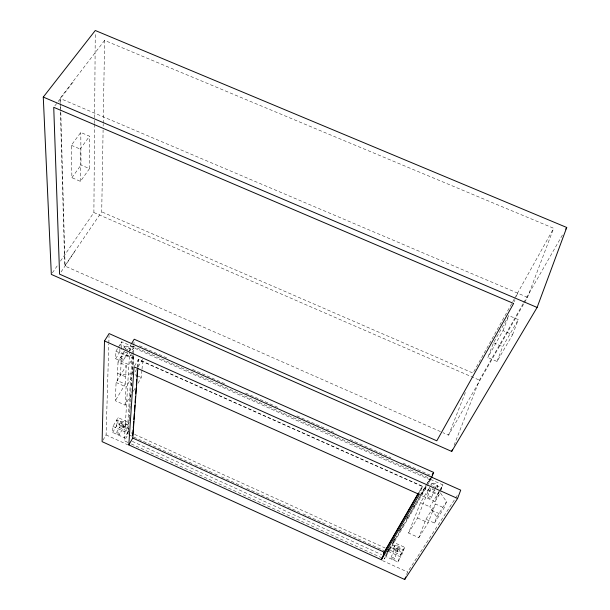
<?xml version="1.0" encoding="UTF-8"?>
<svg xmlns="http://www.w3.org/2000/svg" width="610" height="610" viewBox="0 0 610 610"><rect width="100%" height="100%" fill="white"/><g stroke="black" fill="none" stroke-linecap="round" stroke-linejoin="round"><path stroke-width="0.46" stroke-dasharray="3.05 2.29" d="M89.479 168.665L89.556 136.198L80.787 132.446L71.347 145.287L71.904 177.685L80.436 181.368L89.479 168.665L81.016 165.013L80.787 132.446M60.489 261.095L93.887 212.554L94.565 124.371M94.573 123.426L94.611 118.683M94.611 117.738L95.267 33.344M60.39 111.744L64.744 265.96L101.718 211.83L103.098 129.93M103.159 126.117L103.189 124.211M103.204 123.266L104.607 40.405L553.659 228.277L527.497 297.329L448.548 435.151L442.906 432.665M102.991 440.161L106.094 434.922L108.801 343.994M108.832 343.049L109.053 335.469M112.919 426.405L124.913 431.849L128.641 425.452L116.685 420.038L116.411 426.123L128.252 431.491L124.554 437.85L112.675 432.452L112.919 426.405L118.119 417.614L129.137 422.6L127.719 425.033L131.981 357.437L133.544 354.845M132.103 352.633L133.483 350.353L120.124 344.398L119.781 351.985L133.003 357.887L128.901 364.681L115.633 358.749L115.93 351.2L117.799 348.18M131.295 394.578L125.065 405.109L115.328 400.709L116.091 382.47L126.285 365.626L118.035 361.936L121.405 356.415L133.781 354.951L133.049 366.152M118.035 361.936L117.219 380.526L125.256 384.14L115.328 400.709M112.675 432.452L117.829 423.714L118.119 417.614M121.405 348.462L121.725 341.806L134.04 347.296L132.454 349.896L132.698 346.068L430.622 478.781L431.483 476.608M121.405 356.415L120.513 375.089L132.561 373.625L132.683 371.757M125.256 384.14L126.285 365.626M125.065 405.109L126.102 386.969L131.836 377.376M127.848 442.387L124.379 440.809L129.663 351.802M129.716 350.857L129.999 346.122L130.936 344.589M133.781 345.824L128.054 434.472L124.379 440.809M133.842 344.879L134.025 342.05M128.748 428.655L128.55 431.644L127.147 434.061L127.337 431.079L128.748 428.655L117.829 423.714M129.259 420.717L129.625 415.075M129.999 409.424L130.365 403.782M130.731 398.132L131.158 391.544M131.524 385.901L131.89 380.251M132.263 374.609L133.483 355.79M137.631 367.228L138.18 359.625L422.219 486.437L418.437 492.971M137.898 367.029L138.447 359.45L422.616 486.322L419.703 493.65M138.005 383.233L141.36 377.567L141.947 370.133M142.016 369.202L142.824 358.985L137.09 368.577M120.849 421.632L120.749 421.967A3.019 1.311 29.7 0 0 124.791 425.01L126.163 424.346A3.019 1.311 29.7 0 0 124.821 422.486A3.019 1.311 29.7 0 0 122.114 421.296L120.849 421.632L119.423 424.057M512.568 334.737L518.294 319.617L508.824 315.568L493.551 342.744L487.809 357.506L497.005 361.478L512.568 334.737L503.006 330.628L487.809 357.506M434.457 523.052L444.156 507.886L446.512 501.695L439.299 491.286L429.806 506.788L436.783 516.983L434.457 523.052L425.955 519.232L418.803 537.646L408.532 533.01L420.534 502.632L429.768 487.024L417.583 517.989L408.532 533.01M497.005 361.478L502.671 346.671L518.294 319.617M406.626 574.521L407.587 572.028L455.037 498.881M439.391 491.713L437.95 494.062L424.499 488.053L421.518 495.579L435.021 501.626L439.07 491.18L442.913 484.904L429.89 479.102L428.746 481.991L430.622 478.781M418.803 537.646L428.159 522.747L435.418 503.974L444.156 507.886M435.021 501.626L438.849 495.419L440.153 492.034M440.481 491.187L442.913 484.904M503.006 330.628L508.824 315.568M514.283 301.736L514.954 300.013M516.281 296.567L517.615 293.12M437.149 488L437.713 486.559A3.5 1.708 21.9 0 0 436.813 484.546A3.5 1.708 21.9 0 0 433.596 483.158L431.605 483.44L430.721 485.224M454.092 445.269L479.414 380.144L523.304 303.399M431.331 497.943A2.013 0.968 22 0 0 429.021 495.991A2.013 0.968 22 0 0 428.136 497.424A2.013 0.968 22 0 0 431.331 497.943L434.594 489.578M427.663 496.296L430.942 487.947M404.697 547.33L400.869 557.044L388.722 551.532L391.536 544.532L403.637 550.006L400.579 555.001L388.593 549.564L385.794 556.518L397.819 561.985L401.632 552.34L404.697 547.33L393.107 542.084L392.039 544.753L425.056 488.297L426.192 485.43L406.534 519.095M427.236 485.819L431.285 478.362M448.548 435.151L465.674 391.712M399.169 551.188L400.229 548.52M426.184 486.795L425.185 489.319L438.849 495.419M427.518 483.425L428.182 481.74L441.792 487.802L439.871 490.928M394.327 559.019A1.799 0.77 22.9 0 0 392.23 557.326A1.799 0.77 22.9 0 0 391.529 558.478A1.799 0.77 22.9 0 0 394.327 559.019L397.697 550.525A1.784 0.778 22.8 0 0 395.615 548.832A1.784 0.778 22.8 0 0 394.906 549.999A1.784 0.778 22.8 0 0 397.697 550.525M393.48 548.611L394.548 545.95M391.063 557.532L394.449 549.046M386.801 552.912L384.353 558.981L426.756 486.643M514.268 299.022L473.017 373.099L101.718 211.83M514.726 298.191L553.659 228.277M523.776 302.575L563.426 233.249M418.796 492.918L422.616 486.322M119.453 434.404A1.738 0.74 29.6 0 0 117.6 432.551A1.738 0.74 29.6 0 0 116.838 433.58A1.738 0.74 29.6 0 0 119.453 434.404L123.975 426.68A1.731 0.747 29.7 0 0 122.137 424.819A1.731 0.747 29.7 0 0 121.367 425.864A1.731 0.747 29.7 0 0 123.975 426.68M124.646 427.107L126.064 424.682M387.144 552.042L390.019 547.117M393.374 541.375L396.256 536.442M399.611 530.7L401.525 527.414M406.313 519.201L408.235 515.915M413.504 506.887L414.464 505.24M420.214 495.389L425.963 485.537M426.344 484.897L430.279 478.149M389.798 547.765L387.64 552.271L390.156 547.139L401.632 552.34M393.587 541.268L395.989 537.158M399.344 531.409L403.66 524.02M116.479 432.62L121.009 424.903M133.216 391.338L135.13 388.097M135.176 371.78L136.609 369.378M134.467 366.084L138.447 359.45M131.646 353.396L129.343 357.193L115.93 351.2M123.22 360.441A1.944 0.915 30.9 0 0 121.161 358.253A1.944 0.915 30.9 0 0 120.292 359.587A1.944 0.915 30.9 0 0 123.22 360.441L127.787 352.931M119.895 358.421L124.021 351.665M115.633 358.749L121.367 349.408M123.586 348.539L124.775 346.594M118.264 347.425L121.725 341.806M397.819 561.985L400.869 557.044M425.955 519.232L435.418 503.974M436.783 516.983L446.512 501.695M455.556 498.088L457.622 494.908M61.076 271.961L75.571 250.1M52.414 272.838L57.797 265.014M71.904 177.685L81.016 165.013M80.436 181.368L80.184 149.076L89.556 136.198M104.607 40.405L60.016 98.424L60.367 110.799M54.847 105.843L57.637 102.221M58.194 101.496L73.551 81.504L73.147 81.336M437.713 486.559L435.403 487.169A3.5 1.708 21.9 0 1 434.549 486.986M129.084 350.567L129.724 350.567A3.385 1.624 31 0 0 129.869 348.051L129.259 347.486A3.385 1.624 31 0 0 126.239 346.137L125.599 346.144A3.385 1.624 31 0 0 125.462 348.668L126.072 349.225M435.075 490.104L434.282 490.051A3.507 1.708 21.9 0 1 430.53 488.137M527.497 297.329L60.42 98.591L60.603 105.255M71.347 145.287L80.184 149.076M493.551 342.744L502.671 346.671M93.887 212.554L479.414 380.144M440.489 431.598L65.079 266.105L60.634 106.209M139.507 345.779L168.207 358.558M192.562 369.401L224.747 383.728M245.624 393.015L279.548 408.12M296.948 415.867L336.087 433.291M350.003 439.482L390.888 457.683M403.065 463.104L430.027 475.106M129.999 346.122L430.607 480.062M134.963 374.7L137.364 375.775M138.165 376.134L141.36 377.567M420.534 502.632L429.806 506.788M431.567 510.181L440.214 514.055M117.539 373.213L125.66 376.85M116.091 382.47L126.102 386.969M417.583 517.989L428.159 522.747M131.15 432.825L133.75 434.007M134.619 434.396L385.238 548.054M128.878 434.846L168.787 452.955M169.649 453.344L193.911 464.355M194.781 464.751L213.843 473.398M214.712 473.795L217.305 474.976M221.483 476.867L242.437 486.376M246.768 488.343L269.948 498.858M271.9 499.75L274.5 500.924M277.962 502.503L299.632 512.331M303.094 513.902L327.059 524.783M329.087 525.698L384.178 550.7M132.294 441.365L381.692 554.658M131.318 443.958L382.623 558.188M106.094 434.922L127.749 444.766M382.462 560.605L407.587 572.028M123.937 351.299L124.493 351.81A3.393 1.624 30.9 0 0 127.505 353.152L128.146 353.152A3.393 1.624 30.9 0 0 128.649 352.999M433.321 486.231A3.507 1.708 21.9 0 1 434.183 486.536M434.991 486.955A3.507 1.708 21.9 0 1 435.685 487.436M125.393 348.874A3.393 1.624 30.9 0 1 126.178 349.164M126.956 349.576A3.393 1.624 30.9 0 1 127.681 350.079M127.566 350.132A3.385 1.624 31 0 1 126.788 349.728M432.2 485.789A3.5 1.708 21.9 0 1 431.666 485.263M431.323 484.729A3.5 1.708 21.9 0 1 431.293 483.783M433.07 488.953A2.005 0.976 21.9 0 1 432.582 488.77M127.406 352.435A1.937 0.93 30.9 0 1 126.537 352.191M120.688 423.721L120.124 423.706A3.027 1.304 29.7 0 0 119.88 425.521A3.027 1.304 29.7 0 0 123.373 427.435L123.937 427.45A3.027 1.304 29.7 0 0 124.188 425.643A3.027 1.304 29.7 0 0 120.688 423.721M396.576 545.561L395.875 545.485A3.126 1.365 22.8 0 0 394.883 547.162L395.356 547.612A3.126 1.365 22.8 0 0 398.193 548.901L398.894 548.977A3.126 1.365 22.8 0 0 399.901 547.307L399.42 546.857A3.126 1.365 22.8 0 0 396.576 545.561M395.516 548.23L394.807 548.154A3.126 1.365 22.8 0 0 393.824 549.823L394.296 550.273A3.126 1.365 22.8 0 0 397.133 551.562L397.834 551.638A3.126 1.365 22.8 0 0 398.841 549.976L398.361 549.526A3.126 1.365 22.8 0 0 395.516 548.23"/><path stroke-width="0.91" d="M104.493 340.937L102.106 441.655L404.697 579.5L457.584 498.469L460.71 490.135L109.114 333.579L104.493 340.937L457.584 498.469M128.809 444.911L134.025 366.823L419.375 494.466L381.41 559.774L128.809 444.911L132.759 438.049L137.829 367.975M132.705 435.662L133.117 429.958M133.254 428.06L133.727 421.403M133.864 419.505L134.276 413.801M134.482 410.949L134.894 405.246M135.1 402.394L135.511 396.691M135.717 393.839L136.129 388.135M136.335 385.284L136.747 379.58M136.953 376.728L137.357 371.025M537.105 307.448L566.728 227.477L95.29 30.5L43.272 97.066L51.331 274.409L451.697 451.43L537.105 307.448L43.272 97.066M404.697 579.5L405.658 577.007M451.697 451.43L452.384 449.677M431.621 477.508L433.634 472.399L134.208 339.221L131.402 343.819M381.41 559.774L384.437 552.294L418.315 493.742M565.783 229.124L566.728 227.477M383.499 553.415L417.964 493.787M432.193 474.862L433.634 472.399M132.759 438.049L384.437 552.294M513.62 303.46L436.806 440.816L59.582 274.157L53.733 107.299L513.62 303.46"/></g></svg>
